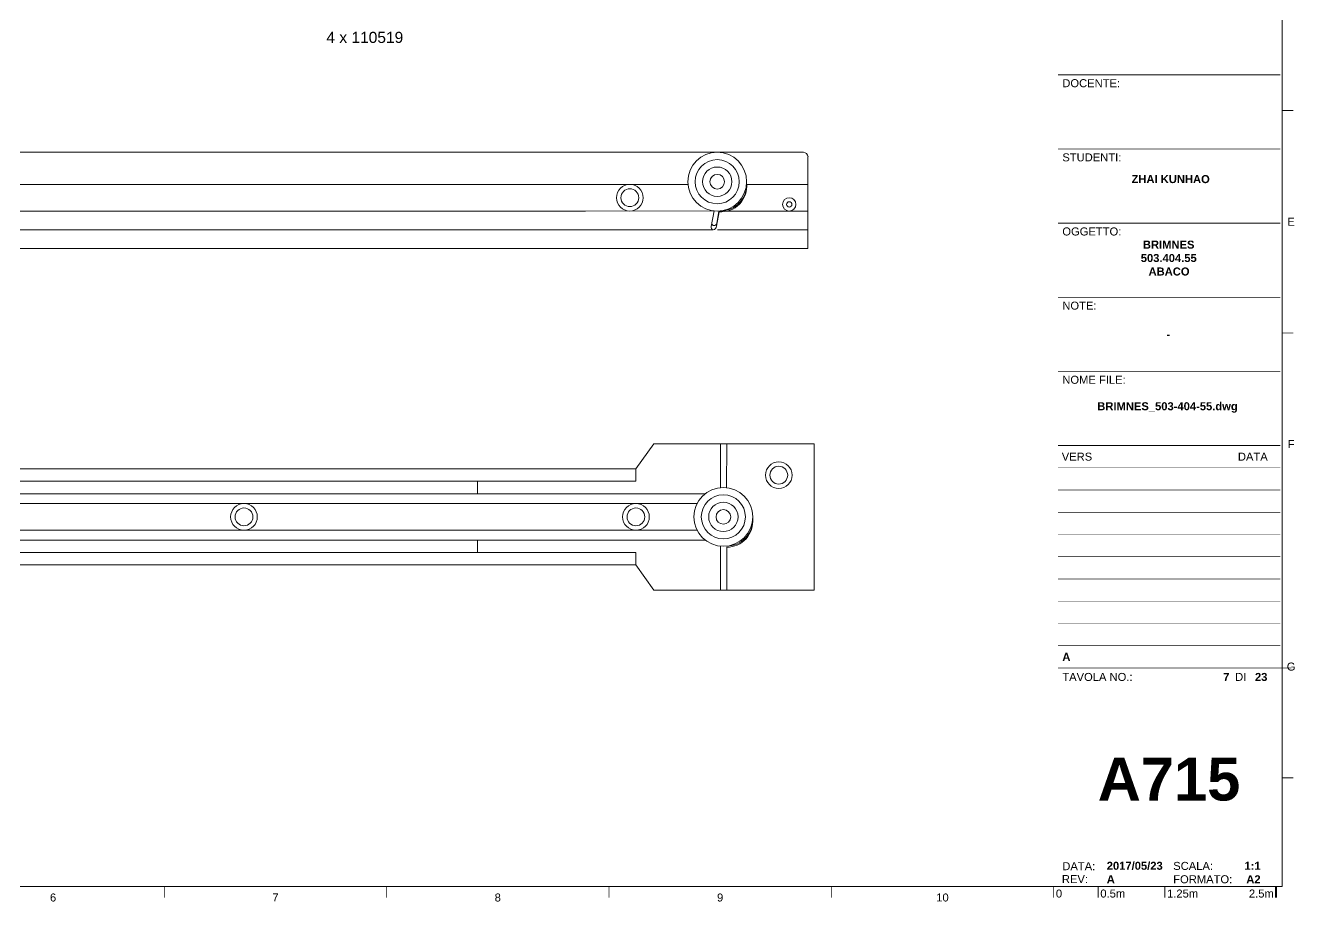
# Paper-space layout 'A715' of a CAD drawing. Header units: centimetres, sheet in millimetres. Extents: x 14 to 580, y 4 to 409.
# Drawn here: x 292 to 577.4, y 4.2 to 201.1 of the extents above; entities that cross this region are included whole.
import ezdxf
from ezdxf.enums import TextEntityAlignment as Align

# ---------------------------------------------------------------- set-up
doc = ezdxf.new("R2010")
doc.units = ezdxf.units.CM
for name, color, linetype, lineweight in [('A-FURN', 8, 'Continuous', 18), ('A-SECT-MCUT1', 7, 'Continuous', 13), ('G-ANNO-TEXT', 3, 'Continuous', 18), ('G-ANNO-TTLB', 3, 'Continuous', 18)]:
    doc.layers.add(name, color=color, linetype=linetype, lineweight=lineweight)
doc.styles.add('ARIAL', font='arial.ttf')
doc.styles.add('ARIAL-BOLD', font='arialbd.ttf')
doc.styles.add('E-ARIAL', font='arial.ttf')
doc.styles.get("Standard").update_dxf_attribs({"font": ''})
doc.styles.get('Standard').set_extended_font_data('@Microsoft YaHei')

# ---------------------------------------------------------------- blocks, each defined once
blk = doc.blocks.new('666666')
at = {"layer": 'A-SECT-MCUT1'}
for p, q in [((1595.94, -2017.44), (1944.94, -2017.44)), ((1944.94, -2017.44), (1979.94, -2017.44)), ((1980.94, -2018.44), (1980.94, -2039.04)), ((1595.91, -2024.64), (1931.72, -2024.64)), ((1931.76, -2024.64), (1953.95, -2024.64)), ((1967.15, -2024.64), (1980.94, -2024.64)), ((1909.75, -2030.64), (1595.94, -2030.64)), ((1909.75, -2030.64), (1925.86, -2030.64)), ((1925.86, -2030.64), (1930.91, -2030.64)), ((1930.91, -2030.64), (1959.83, -2030.61)), ((1959.83, -2030.61), (1959.19, -2034.08)), ((1960.93, -2030.8), (1960.38, -2034.02)), ((1960.87, -2030.64), (1960.41, -2033.35)), ((1962.81, -2030.64), (1980.94, -2030.64)), ((1595.94, -2034.84), (1924.83, -2034.84)), ((1924.83, -2034.84), (1931.01, -2034.84)), ((1931.01, -2034.84), (1945.94, -2034.84)), ((1945.94, -2034.84), (1959.53, -2034.84)), ((1960.62, -2034.84), (1980.94, -2034.84)), ((1945.94, -2039.04), (1596.94, -2039.04)), ((1945.94, -2039.04), (1980.94, -2039.04))]:
    blk.add_line(p, q, dxfattribs=at)
for centre, radius in [((1960.53, -2024.04), 6.61), ((1960.53, -2024.04), 4.96), ((1960.53, -2024.04), 3.3), ((1960.53, -2024.04), 1.65), ((1940.88, -2027.64), 3), ((1940.88, -2027.64), 2), ((1976.73, -2029.14), 1.5), ((1976.73, -2029.14), 0.6)]:
    blk.add_circle(centre, radius, dxfattribs=at)
for centre, radius, start, end in [((1979.89, -2018.49), 1.06, 3.0023, 86.9977), ((1961.39, -2025.04), 5.78, 265.4688, 6.1147), ((1961.3, -2024.77), 5.84, 269.3505, 3.4179), ((1959.79, -2034.26), 0.633, 163.3493, 256.2303), ((1959.86, -2033.36), 0.552, 186.3998, 265.01), ((1959.5, -2034.01), 0.875, 279.04, 359.2449), ((1959.75, -2033.24), 0.67, 275.1761, 350.2173)]:
    blk.add_arc(centre, radius, start, end, dxfattribs=at)
blk = doc.blocks.new('666666666666')
at = {"layer": 'A-SECT-MCUT1'}
for p, q in [((6179.45, 260.09), (6175.44, 254.49)), ((6179.45, 260.09), (6215.51, 260.09)), ((6194.47, 250.27), (6194.47, 260.09)), ((6195.83, 250.25), (6195.86, 260.09)), ((6215.51, 260.09), (6215.51, 227.2)), ((6140.44, 254.49), (5830.51, 254.49)), ((6140.44, 254.49), (6175.44, 254.49)), ((6175.44, 251.69), (6175.44, 254.49)), ((5830.51, 251.69), (6140.44, 251.69)), ((6139.84, 251.69), (6139.84, 248.89)), ((6140.44, 251.69), (6175.44, 251.69)), ((6139.84, 248.89), (5830.51, 248.89)), ((6139.84, 248.89), (6191.02, 248.89)), ((6139.84, 246.69), (5830.51, 246.69)), ((6139.84, 246.69), (6189.21, 246.69)), ((6139.84, 240.69), (5830.51, 240.69)), ((6139.84, 240.69), (6189.21, 240.69)), ((6139.84, 238.49), (5830.51, 238.49)), ((6139.84, 238.49), (6139.84, 235.69)), ((6139.84, 238.49), (6191.02, 238.49)), ((6194.47, 237.11), (6194.47, 227.2)), ((5830.51, 235.69), (6140.44, 235.69)), ((6140.44, 235.69), (6175.44, 235.69)), ((6175.44, 235.69), (6175.44, 232.89)), ((6195.86, 236.87), (6195.86, 227.2)), ((5830.51, 232.89), (6140.44, 232.89)), ((6175.44, 232.89), (6140.44, 232.89)), ((6179.45, 227.2), (6175.44, 232.89)), ((6179.45, 227.2), (6215.51, 227.2))]:
    blk.add_line(p, q, dxfattribs=at)
for centre, radius in [((6207.56, 253.07), 3), ((6207.56, 253.07), 2), ((6195.1, 243.69), 6.61), ((6195.1, 243.69), 4.96), ((6087.3, 243.69), 3), ((6087.3, 243.69), 2), ((6175.44, 243.69), 3), ((6175.44, 243.69), 2), ((6195.1, 243.69), 3.3), ((6195.1, 243.69), 1.65)]:
    blk.add_circle(centre, radius, dxfattribs=at)
for centre, start, end in [((6195.86, 242.96), 269.3505, 3.4179), ((6195.88, 242.71), 269.8155, 5.8237)]:
    blk.add_arc(centre, 5.84, start, end, dxfattribs=at)
blk = doc.blocks.new('*U37')
at = {"layer": 'G-ANNO-TTLB'}
for points, const_width in [([(0, -2.5), (0, 0)], 0.18), ([(10, 0), (10, -2.5)], 0.18), ([(25, 0), (25, -2.5)], 0.18), ([(50, 0), (50, -2.5)], 0.48)]:
    blk.add_lwpolyline(points, dxfattribs=dict(at, const_width=const_width))
at = {"layer": 'G-ANNO-TEXT', "style": 'E-ARIAL'}
blk.add_text('0', height=1.8, dxfattribs=at).set_placement((1.2, -0.7), align=Align.TOP_CENTER)
for s, p in [('0.5m', (10.5, -2.5)), ('1.25m', (25.5, -2.5))]:
    blk.add_text(s, height=1.8, dxfattribs=at).set_placement(p)
blk.add_text('2.5m', height=1.8, dxfattribs=at).set_placement((49.5, -2.5), align=Align.RIGHT)
blk = doc.blocks.new('BLOCK_TITLE')
at = {"layer": 'G-ANNO-TTLB'}
for points, const_width in [([(0, 183.33), (-50, 183.33)], 0.18), ([(0, 166.67), (-50, 166.67)], 0.18), ([(-50, 166.67), (0, 166.67)], 0.18), ([(-50, 150), (0, 150)], 0.18), ([(-50, 150), (0, 150)], 0.18), ([(-50, 150), (0, 150)], 0.18), ([(-50, 150), (0, 150)], 0.18), ([(-50, 133.33), (0, 133.33)], 0.18), ([(-50, 116.67), (0, 116.67)], 0.18), ([(-50, 116.67), (0, 116.67)], 0.18), ([(-50, 100), (0, 100)], 0.18), ([(-50, 95), (0, 95)], 0.12), ([(-50, 90), (0, 90)], 0.12), ([(-50, 85), (0, 85)], 0.12), ([(-50, 80), (0, 80)], 0.12), ([(-50, 75), (0, 75)], 0.12), ([(-50, 70), (0, 70)], 0.12), ([(-50, 65), (0, 65)], 0.12), ([(-50, 60), (0, 60)], 0.12), ([(-50, 55), (0, 55)], 0.12), ([(-50, 50), (0, 50)], 0.18), ([(-50, 50), (0, 50)], 0.18)]:
    blk.add_lwpolyline(points, dxfattribs=dict(at, const_width=const_width))
at = {"layer": 'G-ANNO-TTLB', "const_width": 0.18, "flags": 128}
blk.add_lwpolyline([(2.5, 50), (0, 50)], dxfattribs=at)
blk.add_lwpolyline([(2.5, 50), (0, 50)], dxfattribs=at)
at = {"layer": 'G-ANNO-TEXT', "style": 'ARIAL'}
for s, p in [('DOCENTE:', (-49, 182.35)), ('STUDENTI:', (-49, 165.68)), ('OGGETTO:', (-49, 149.02)), ('NOTE:', (-49, 132.35)), ('NOME FILE:', (-49, 115.68)), ('TAVOLA NO.:', (-49, 48.88))]:
    blk.add_text(s, height=1.8, dxfattribs=at).set_placement(p, align=Align.TOP_LEFT)
for s, p in [('VERS', (-49.13, 97.5)), ('DI', (-10.14, 47.99)), ('DATA:', (-49, 5.44)), ('SCALA:', (-24.06, 5.5)), ('REV:', (-49.1, 2.54)), ('FORMATO:', (-24.06, 2.5))]:
    blk.add_text(s, height=1.8, dxfattribs=at).set_placement(p, align=Align.MIDDLE_LEFT)
blk.add_text('DATA', height=1.8, dxfattribs=at).set_placement((-2.81, 97.5), align=Align.MIDDLE_RIGHT)
at = {"layer": 'G-ANNO-TEXT', "style": 'ARIAL-BOLD'}
for tag, p, height in [('PROJECT_TITLE_001', (-41.2, 228.22), 3.6), ('PROJECT_TITLE_002', (-36.08, 222.16), 3.6), ('PROJECT_TITLE_003', (-34.58, 216.1), 3.6), ('STUDENTS_001', (-30.84, 153.05), 1.8), ('DRAWING_TITLE_001', (-32.36, 142.66), 1.8), ('NOTES_001', (-25.17, 124.1), 1.8), ('FILENAME_001', (-39.07, 109.01), 1.8)]:
    blk.add_attdef(tag, p, '', height=height, dxfattribs=at)
at = {"layer": 'G-ANNO-TEXT', "style": 'ARIAL-BOLD', "flags": 2}
for tag, p in [('CLASS_001', (-38.72, 194.27)), ('CLASS_002', (-34.96, 191.24)), ('PROFESSOR_001', (-35.55, 175.36))]:
    blk.add_attdef(tag, p, '', height=1.8, dxfattribs=at)
at = {"layer": 'G-ANNO-TEXT', "style": 'ARIAL-BOLD'}
for tag, p in [('VERSION_9', (-49, 92.5)), ('VERSION_8', (-49, 87.5)), ('VERSION_7', (-49, 82.5)), ('VERSION_6', (-49, 77.5)), ('VERSION_5', (-49, 72.5)), ('VERSION_4', (-49, 67.5)), ('VERSION_3', (-49, 62.5)), ('VERSION_2', (-49, 57.5)), ('VERSION_1', (-49, 52.5)), ('SHEET_TOTAL', (-5.68, 47.98)), ('DATE', (-39.01, 5.53)), ('REV', (-39.01, 2.51))]:
    blk.add_attdef(tag, text='', height=1.8, dxfattribs=at).set_placement(p, align=Align.MIDDLE_LEFT)
for tag, p in [('DATA_9', (-2.81, 92.5)), ('DATA_8', (-2.81, 87.5)), ('DATA_7', (-2.81, 82.5)), ('DATA_6', (-2.81, 77.5)), ('DATA_5', (-2.81, 72.5)), ('DATA_4', (-2.81, 67.5)), ('DATA_3', (-2.81, 62.5)), ('DATA_2', (-2.81, 57.5)), ('DATA_1', (-2.81, 52.5)), ('SHEET_COPY', (-11.42, 47.98)), ('SCALE', (-4.42, 5.53))]:
    blk.add_attdef(tag, text='', height=1.8, dxfattribs=at).set_placement(p, align=Align.MIDDLE_RIGHT)
blk.add_attdef('SHEET', text='', height=9.6, dxfattribs=at).set_placement((-25, 25), align=Align.MIDDLE_CENTER)

psp = doc.layouts.new('A715')

# ---------------------------------------------------------------- linework, layer by layer
at = {"layer": 'G-ANNO-TTLB'}
for p, q in [((574.66, 7.58), (574.66, 406)), ((17.25, 7.58), (574.66, 7.58))]:
    psp.add_line(p, q, dxfattribs=at)
at = {"layer": 'G-ANNO-TTLB', "const_width": 0.18, "flags": 128}
for points in [[(577.16, 182), (574.66, 182)], [(577.16, 132), (574.66, 132)], [(577.16, 32), (574.66, 32)], [(323.25, 7.58), (323.25, 5.08)], [(373.25, 7.58), (373.25, 5.08)], [(423.25, 7.58), (423.25, 5.08)], [(473.25, 7.58), (473.25, 5.08)], [(523.25, 7.58), (523.25, 5.08)], [(573.25, 7.58), (573.25, 5.08)]]:
    psp.add_lwpolyline(points, dxfattribs=at)

# ---------------------------------------------------------------- block references
psp.add_blockref('*U37', (523.25, 7.58))
at = {"layer": 'A-FURN'}
psp.add_blockref('666666666666', (-5746.12, -153.04), dxfattribs=at)
at = {"layer": 'A-SECT-MCUT1'}
psp.add_blockref('666666', (-1512.93, 2190.04), dxfattribs=at)

# ---------------------------------------------------------------- texts
at = {"layer": 'G-ANNO-TEXT', "style": 'ARIAL'}
for s, p in [('E', (576.65, 157)), ('F', (576.65, 107)), ('G', (576.65, 57)), ('6', (298.25, 5.09)), ('7', (348.25, 5.09)), ('8', (398.25, 5.09)), ('9', (448.25, 5.09)), ('10', (498.25, 5.09))]:
    psp.add_text(s, height=1.8, dxfattribs=at).set_placement(p, align=Align.MIDDLE_CENTER)
at = {"layer": 'G-ANNO-TEXT', "insert": (359.71, 199.69), "char_height": 2.5, "attachment_point": 1}
psp.add_mtext_dynamic_manual_height_columns('{\\fArial|b0|i0|c134|p34;4 x 110519}', width=76.0455, gutter_width=1, heights=[0], dxfattribs=at)

# ---------------------------------------------------------------- next in the draw order: block references
ref = psp.add_blockref('BLOCK_TITLE', (574.2, 6.69))
ref.add_attrib('SHEET_COPY', '7', dxfattribs={"layer": 'G-ANNO-TEXT', "height": 1.8, "style": 'ARIAL-BOLD'}).set_placement((562.78, 54.67), align=Align.MIDDLE_RIGHT)
ref.add_attrib('SHEET_TOTAL', '23', dxfattribs={"layer": 'G-ANNO-TEXT', "height": 1.8, "style": 'ARIAL-BOLD'}).set_placement((568.52, 54.67), align=Align.MIDDLE_LEFT)
ref.add_attrib('SCALE', '1:1', dxfattribs={"layer": 'G-ANNO-TEXT', "height": 1.8, "style": 'ARIAL-BOLD'}).set_placement((569.79, 12.22), align=Align.MIDDLE_RIGHT)
ref.add_attrib('REV', 'A', dxfattribs={"layer": 'G-ANNO-TEXT', "height": 1.8, "style": 'ARIAL-BOLD'}).set_placement((535.19, 9.2), align=Align.MIDDLE_LEFT)
ref.add_attrib('DATE', '2017/05/23', dxfattribs={"layer": 'G-ANNO-TEXT', "height": 1.8, "style": 'ARIAL-BOLD'}).set_placement((535.19, 12.22), align=Align.MIDDLE_LEFT)
ref.add_attrib('SHEET', 'A715', dxfattribs={"layer": 'G-ANNO-TEXT', "height": 9.6, "style": 'ARIAL-BOLD'}).set_placement((549.2, 31.69), align=Align.MIDDLE_CENTER)
ref.add_attrib('VERSION_1', 'A', dxfattribs={"layer": 'G-ANNO-TEXT', "height": 1.8, "style": 'ARIAL-BOLD'}).set_placement((525.2, 59.19), align=Align.MIDDLE_LEFT)
ref.add_attrib('FILENAME_001', 'BRIMNES_503-404-55.dwg', (533.06, 114.62), dxfattribs={"layer": 'G-ANNO-TEXT', "height": 1.8, "style": 'ARIAL-BOLD'})
ref.add_attrib('NOTES_001', '-', (548.61, 130.79), dxfattribs={"layer": 'G-ANNO-TEXT', "height": 1.8, "style": 'ARIAL-BOLD'})
ref.add_attrib('DRAWING_TITLE_001', 'BRIMNES', (543.32, 150.95), dxfattribs={"layer": 'G-ANNO-TEXT', "height": 1.8, "style": 'ARIAL-BOLD'})
ref.add_attrib('STUDENTS_001', 'ZHAI KUNHAO', (540.76, 165.68), dxfattribs={"layer": 'G-ANNO-TEXT', "height": 1.8, "style": 'ARIAL-BOLD'})
ref.add_attrib('A1', 'A2', (566.57, 8.29), dxfattribs={"layer": 'G-ANNO-TEXT', "height": 1.8, "style": 'ARIAL-BOLD'})
ref.add_attrib('DRAWING_TITLE_002', '503.404.55', (542.84, 147.94), dxfattribs={"layer": 'G-ANNO-TEXT', "height": 1.8, "style": 'ARIAL-BOLD'})
ref.add_attrib('DRAWING_TITLE_003', 'ABACO', (544.59, 144.91), dxfattribs={"layer": 'G-ANNO-TEXT', "height": 1.8, "style": 'ARIAL-BOLD'})

doc.saveas('drawing.dxf')
